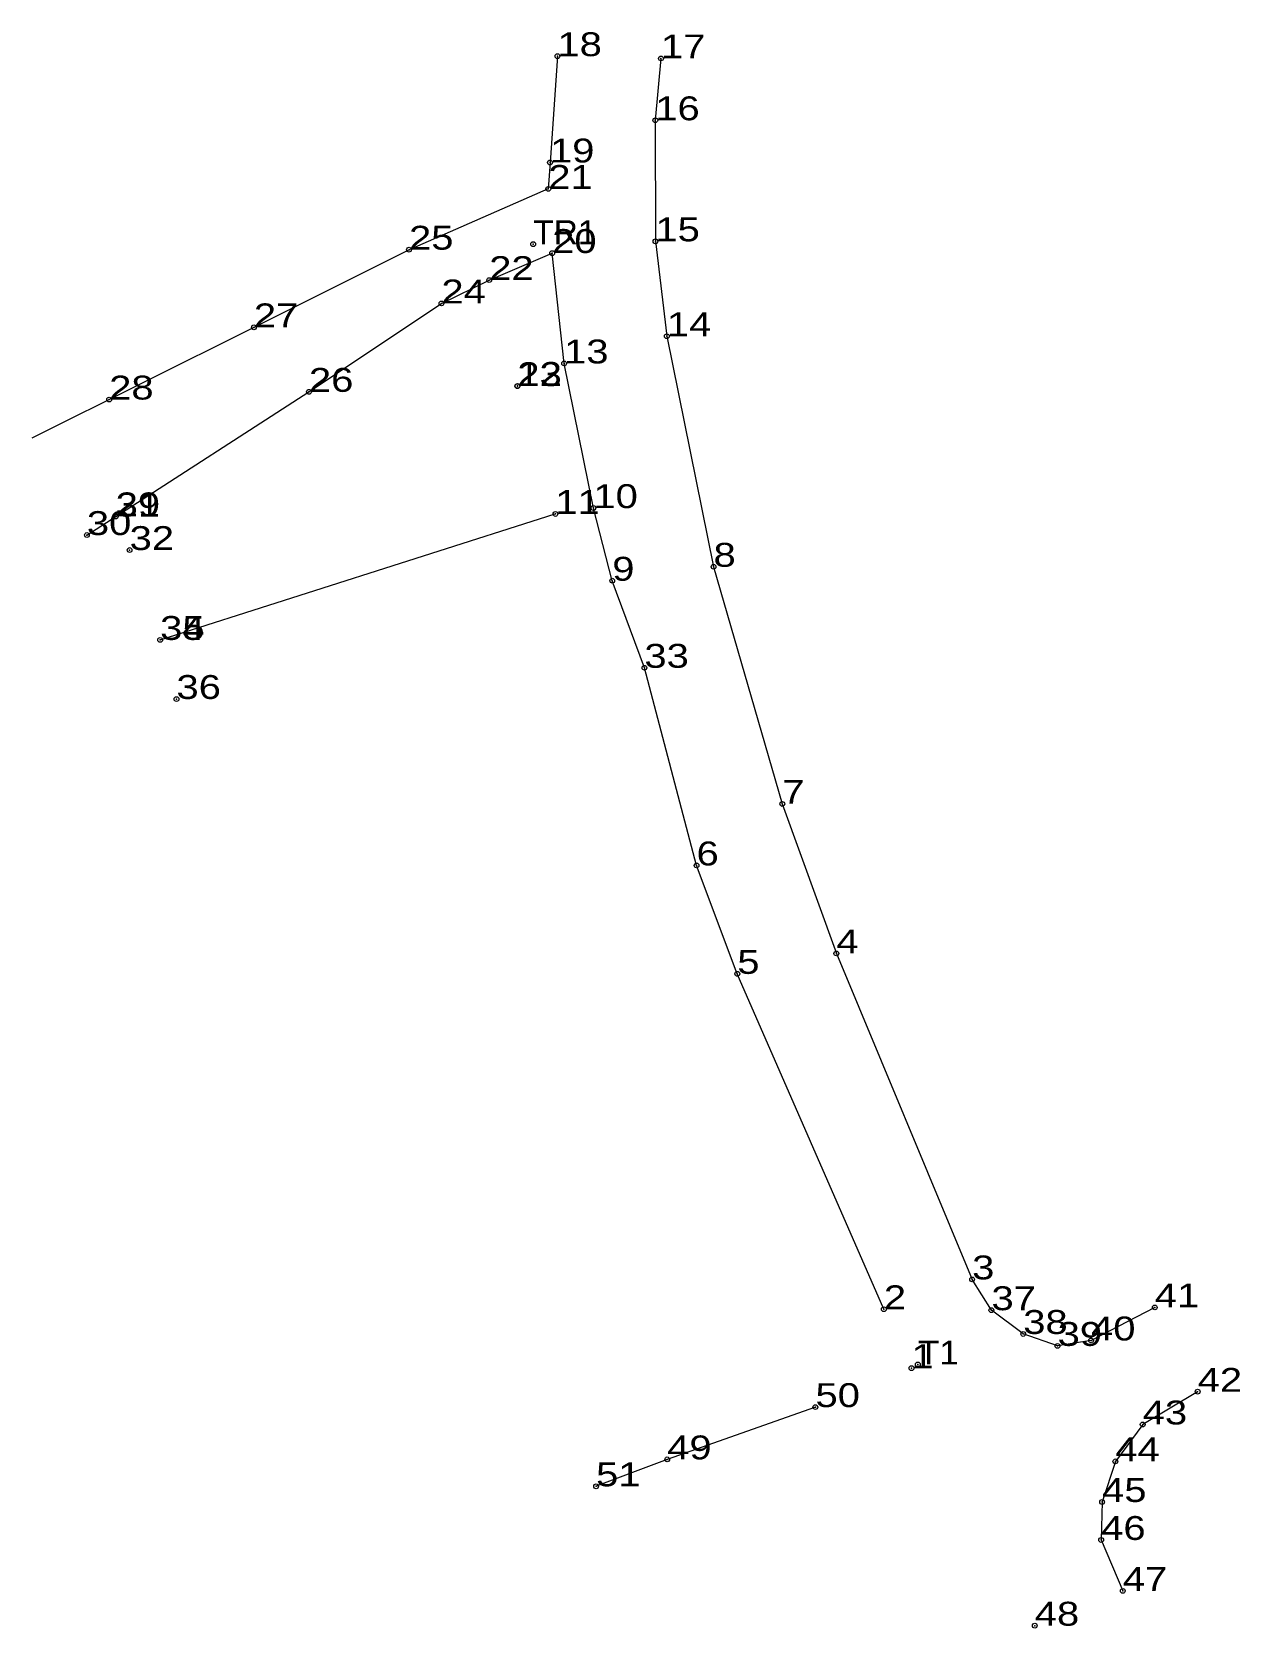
# Model space of a CAD drawing. Header units: metres. Extents: x 536224 to 542555, y 1836370 to 1838240.
# Drawn here: x 536223.7 to 536314.8, y 1838119.3 to 1838239.6 of the extents above.
import ezdxf

# ---------------------------------------------------------------- set-up
doc = ezdxf.new("R2010")
doc.units = ezdxf.units.M
doc.header["$LTSCALE"] = 0.72
doc.header["$PDMODE"] = 32
doc.header["$PDSIZE"] = 0.36
doc.layers.add('32', color=7, linetype='Continuous', lineweight=13)

msp = doc.modelspace()

# ---------------------------------------------------------------- linework, layer by layer
at = {"layer": '32'}
for p, q in [((536227.88, 1838201.65), (536230.05, 1838203.06)), ((536233.4, 1838193.75), (536263.17, 1838203.24))]:
    msp.add_line(p, q, dxfattribs=at)
for points in [[(536263.33, 1838237.73), (536262.77, 1838229.72), (536262.64, 1838227.73), (536252.15, 1838223.15), (536240.46, 1838217.3), (536223.74, 1838208.96)], [(536271.13, 1838237.56), (536270.7, 1838232.9), (536270.71, 1838223.78), (536271.57, 1838216.63), (536275.09, 1838199.26), (536280.27, 1838181.4), (536284.34, 1838170.13), (536294.57, 1838145.57)], [(536230.05, 1838203.04), (536244.61, 1838212.44), (536254.59, 1838219.1), (536258.19, 1838220.86), (536262.93, 1838222.9)], [(536287.92, 1838143.32), (536276.88, 1838168.59), (536273.81, 1838176.76), (536269.88, 1838191.65), (536267.46, 1838198.21), (536266.04, 1838203.68), (536263.83, 1838214.58), (536262.93, 1838222.9)], [(536308.33, 1838143.46), (536303.53, 1838140.97), (536301.01, 1838140.56), (536298.42, 1838141.46), (536296.03, 1838143.25), (536294.57, 1838145.57)], [(536311.56, 1838137.1), (536307.42, 1838134.64), (536305.36, 1838131.86), (536304.36, 1838128.8), (536304.29, 1838125.94), (536305.92, 1838122.1)], [(536282.77, 1838135.95), (536271.6, 1838132.01), (536266.24, 1838129.98)]]:
    msp.add_lwpolyline(points, dxfattribs=at)
for p in [(536263.33, 1838237.73), (536271.13, 1838237.56), (536270.7, 1838232.9), (536262.77, 1838229.72), (536262.64, 1838227.73), (536252.15, 1838223.15), (536261.5, 1838223.57), (536261.5, 1838223.56), (536262.93, 1838222.89), (536270.71, 1838223.78), (536258.19, 1838220.86), (536254.59, 1838219.1), (536240.46, 1838217.3), (536271.57, 1838216.63), (536263.83, 1838214.58), (536244.61, 1838212.44), (536260.31, 1838212.87), (536260.32, 1838212.89), (536229.56, 1838211.86), (536266.04, 1838203.69), (536230.05, 1838203.06), (536230.05, 1838203.04), (536263.18, 1838203.24), (536227.88, 1838201.65), (536231.1, 1838200.52), (536275.09, 1838199.26), (536267.46, 1838198.21), (536233.4, 1838193.75), (536269.88, 1838191.65), (536234.63, 1838189.29), (536280.27, 1838181.39), (536273.81, 1838176.76), (536284.34, 1838170.13), (536276.88, 1838168.59), (536294.57, 1838145.57), (536287.92, 1838143.32), (536296.02, 1838143.25), (536308.33, 1838143.46), (536298.42, 1838141.46), (536301, 1838140.56), (536303.53, 1838140.97), (536290, 1838138.88), (536290.48, 1838139.16), (536311.56, 1838137.11), (536282.76, 1838135.95), (536307.42, 1838134.64), (536271.6, 1838132.01), (536305.36, 1838131.86), (536266.24, 1838129.98), (536304.36, 1838128.8), (536304.29, 1838125.94), (536305.92, 1838122.1), (536299.29, 1838119.48)]:
    msp.add_point(p, dxfattribs=at)

# ---------------------------------------------------------------- texts
for s, width, p in [('18', 1.25, (536263.33, 1838237.73)), ('17', 1.25, (536271.13, 1838237.56)), ('16', 1.25, (536270.7, 1838232.9)), ('19', 1.25, (536262.77, 1838229.72)), ('21', 1.25, (536262.64, 1838227.73)), ('15', 1.25, (536270.71, 1838223.78)), ('25', 1.25, (536252.15, 1838223.15)), ('TR1', 1.05, (536261.5, 1838223.57)), ('TR1', 1.05, (536261.5, 1838223.56)), ('TR1', 1.05, (536261.5, 1838223.56)), ('20', 1.25, (536262.93, 1838222.9)), ('22', 1.25, (536258.19, 1838220.86)), ('24', 1.25, (536254.59, 1838219.1)), ('27', 1.25, (536240.46, 1838217.3)), ('14', 1.25, (536271.57, 1838216.63)), ('13', 1.25, (536263.83, 1838214.58)), ('23', 1.25, (536260.31, 1838212.87)), ('12', 1.25, (536260.32, 1838212.89)), ('28', 1.25, (536229.56, 1838211.86)), ('26', 1.25, (536244.61, 1838212.44)), ('11', 1.25, (536263.17, 1838203.24)), ('10', 1.25, (536266.04, 1838203.68)), ('31', 1.25, (536230.05, 1838203.04)), ('29', 1.25, (536230.05, 1838203.06)), ('30', 1.25, (536227.88, 1838201.65)), ('32', 1.25, (536231.1, 1838200.52)), ('8', 1.25, (536275.09, 1838199.26)), ('9', 1.25, (536267.46, 1838198.21)), ('34', 1.25, (536233.4, 1838193.75)), ('35', 1.25, (536233.4, 1838193.75)), ('33', 1.25, (536269.88, 1838191.65)), ('36', 1.25, (536234.63, 1838189.3)), ('7', 1.25, (536280.27, 1838181.4)), ('6', 1.25, (536273.81, 1838176.76)), ('4', 1.25, (536284.34, 1838170.13)), ('5', 1.25, (536276.88, 1838168.59)), ('3', 1.25, (536294.57, 1838145.57)), ('2', 1.25, (536287.92, 1838143.32)), ('37', 1.25, (536296.03, 1838143.25)), ('41', 1.25, (536308.33, 1838143.46)), ('38', 1.25, (536298.42, 1838141.46)), ('40', 1.25, (536303.53, 1838140.97)), ('39', 1.25, (536301.01, 1838140.56)), ('1', 1.25, (536290, 1838138.88)), ('T1', 1.1, (536290.48, 1838139.16)), ('T1', 1.1, (536290.48, 1838139.16)), ('42', 1.25, (536311.56, 1838137.1)), ('50', 1.25, (536282.77, 1838135.95)), ('43', 1.25, (536307.42, 1838134.64)), ('49', 1.25, (536271.6, 1838132.01)), ('44', 1.25, (536305.36, 1838131.86)), ('51', 1.25, (536266.24, 1838129.98)), ('45', 1.25, (536304.36, 1838128.8)), ('46', 1.25, (536304.29, 1838125.94)), ('47', 1.25, (536305.92, 1838122.1)), ('48', 1.25, (536299.29, 1838119.48))]:
    msp.add_text(s, height=1.8, dxfattribs=dict(at, width=width)).set_placement(p)

doc.saveas('drawing.dxf')
